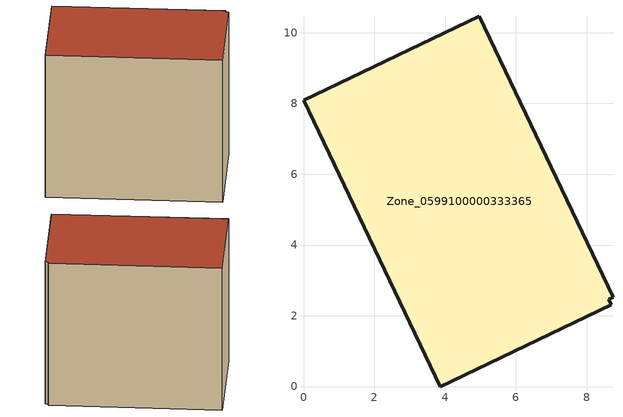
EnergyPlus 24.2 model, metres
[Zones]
Zone_0599100000333365
 floor ground (C_G): 8.75,2.52 8.62,2.46 8.7,2.31 3.86,0 0,8.09 4.96,10.46 z0.45
 wall outside (C_F): 8.75,2.52 4.96,10.46 0,8.09 3.86,0 8.7,2.31 8.62,2.46 8.75,2.52 z0.45:8.47
 roof outside (C_R): 8.62,2.46 8.75,2.52 4.96,10.46 0,8.09 3.86,0 8.7,2.31 z8.47
[BUILDING]
Pand.0599100000333365: North Axis=0; Terrain=City; Loads Convergence Tolerance Value=0.04; Temperature Convergence Tolerance Value=0.4; Solar Distribution=FullExterior; Maximum Number of Warmup Days=25; Minimum Number of Warmup Days=1
[Site:Location]
Rotterdam.The.Hague.AP_ZH_NLD Design_Conditions: Latitude=51.96; Longitude=4.45; Time Zone=1; Elevation=-4.5
[SITE:GROUNDTEMPERATURE:BUILDINGSURFACE]
18, 18, 18, 18, 18, 18, 18, 18, 18, 18, 18, 18
[MATERIAL] Thermal Absorptance=0.9; Solar Absorptance=0.7; Visible Absorptance=0.7
Name | Roughness | Thickness | Conductivity | Density | Specific Heat
G.TI.1975-1991 | MediumSmooth | 0.15 | 0.288461 | 540 | 1210
F.TI.1975-1991 | Rough | 0.3 | 0.230769 | 1920 | 840
R.TI.1975-1991 | MediumRough | 0.2 | 0.153846 | 1500 | 1000
[CONSTRUCTION]
C_G: G.TI.1975-1991
C_F: F.TI.1975-1991
C_R: R.TI.1975-1991
[ZONE]
Zone_0599100000333365: Type=1; Multiplier=1; Ceiling Height=Autocalculate; Volume=Autocalculate; Floor Area=autocalculate; Part of Total Floor Area=Yes
[ZONEINFILTRATION:DESIGNFLOWRATE]
Infil_Zone_0599100000333365: Zone or ZoneList or Space or SpaceList=Zone_0599100000333365; Schedule=AlwaysOn; Design Flow Rate Calculation Method=Flow/Area; Flow Rate per Floor Area=0.003; Constant Term Coefficient=1; Temperature Term Coefficient=0; Velocity Term Coefficient=0; Velocity Squared Term Coefficient=0
[HVACTEMPLATE:ZONE:IDEALLOADSAIRSYSTEM]
Zone_0599100000333365: Maximum Heating Supply Air Temperature=50; Minimum Cooling Supply Air Temperature=13; Maximum Heating Supply Air Humidity Ratio=0.0156; Minimum Cooling Supply Air Humidity Ratio=0.0077; Heating Limit=NoLimit; Cooling Limit=NoLimit; Dehumidification Control Type=ConstantSensibleHeatRatio; Cooling Sensible Heat Ratio=0.7; Dehumidification Setpoint=60; Humidification Control Type=None; Humidification Setpoint=30; Outdoor Air Method=None; Outdoor Air Flow Rate per Person=0.00944; Outdoor Air Flow Rate per Zone Floor Area=0; Outdoor Air Flow Rate per Zone=0; Demand Controlled Ventilation Type=None; Outdoor Air Economizer Type=NoEconomizer; Heat Recovery Type=None; Sensible Heat Recovery Effectiveness=0.7; Latent Heat Recovery Effectiveness=0.65
[ZONECONTROL:THERMOSTAT]
ThermostatControl_Zone_0599100000333365: Zone or ZoneList=Zone_0599100000333365; Control Type Schedule=DualSetpointControlType; Control 1=Thermostat_Zone_0599100000333365; Temperature Difference Between Cutout And Setpoint=0
[THERMOSTATSETPOINT:DUALSETPOINT]
Thermostat_Zone_0599100000333365: Heating Setpoint Temperature Schedule=HeatingSetpoint_Zone_0599100000333365; Cooling Setpoint Temperature Schedule=CoolingSetpoint_Zone_0599100000333365
[SCHEDULE:COMPACT]
HeatingSetpoint_Zone_0599100000333365: Through: 12/31, For: AllDays, Until: 24:00, 21
CoolingSetpoint_Zone_0599100000333365: Through: 12/31, For: AllDays, Until: 24:00, 24
DualSetpointControlType: Through: 12/31, For: AllDays, Until: 24:00, 4
AlwaysOn: Through: 12/31, For: AllDays, Until: 24:00, 1
